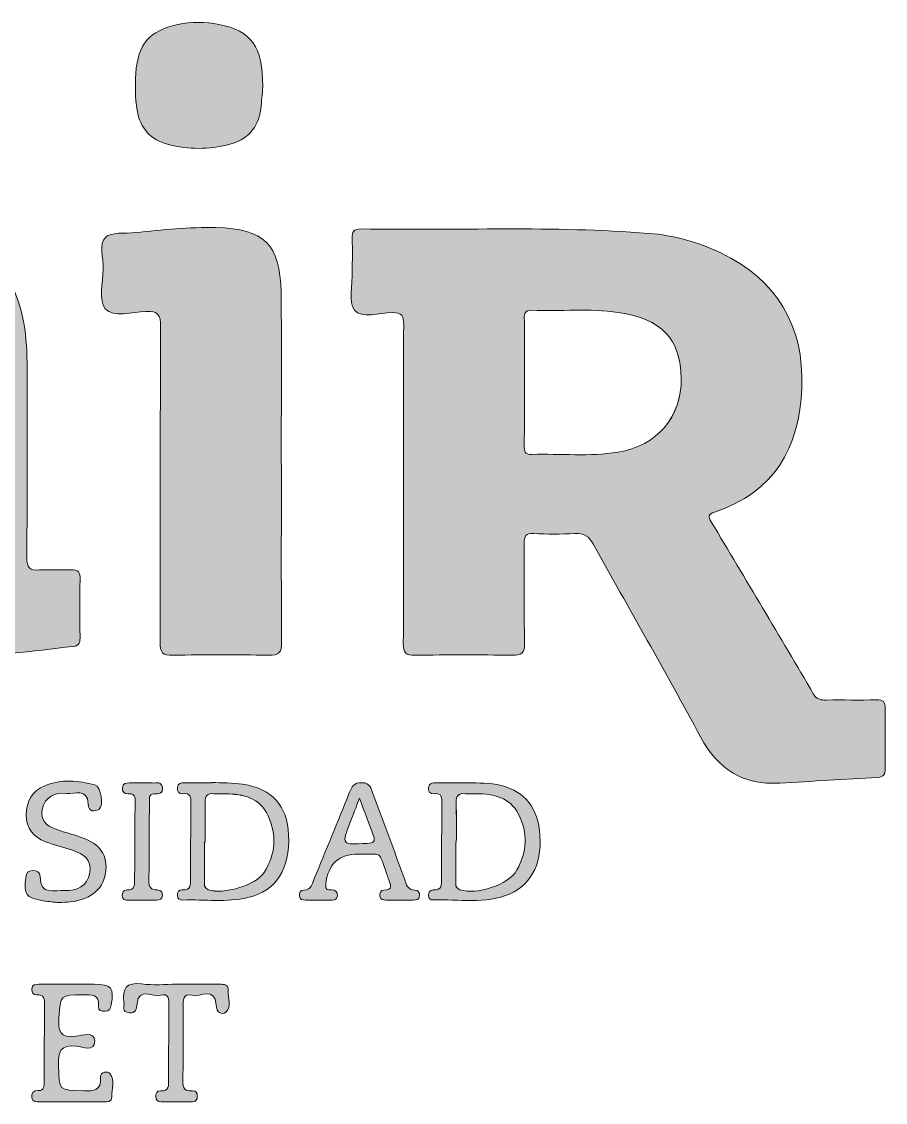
# Model space of a CAD drawing. Header units: centimetres. Extents: x 104.06 to 109.01, y 142.57 to 143.76.
# Drawn here: x 108.143 to 109.014, y 142.62 to 143.71 of the extents above; entities that cross this region are included whole.
import ezdxf

# ---------------------------------------------------------------- set-up
doc = ezdxf.new("R2010")
doc.units = ezdxf.units.CM
doc.header["$MEASUREMENT"] = 0
doc.layers.add('Capa 1', color=7, linetype='Continuous')

# ---------------------------------------------------------------- blocks, each defined once
blk = doc.blocks.new('block 6')
at = {"layer": 'Capa 1', "true_color": 0x000001}
h = blk.add_hatch(color=178, dxfattribs=at)
h.dxf.hatch_style = 2
edge = h.paths.add_edge_path()
edge.add_spline(control_points=[(108.386, 143.6443), (108.3853, 143.6367), (108.3848, 143.6291), (108.3839, 143.6216), (108.3814, 143.6023), (108.3701, 143.5904), (108.3517, 143.5858), (108.3315, 143.5807), (108.311, 143.5807), (108.2908, 143.5858), (108.2728, 143.5902), (108.2623, 143.6021), (108.2592, 143.6205), (108.2572, 143.6329), (108.2571, 143.6453), (108.2579, 143.6576), (108.26, 143.6875), (108.2711, 143.7004), (108.3003, 143.7068), (108.314, 143.7097), (108.3279, 143.7097), (108.3416, 143.707), (108.3749, 143.7003), (108.3855, 143.6848), (108.386, 143.6443)], knot_values=[0, 0, 0, 0, 1, 1, 1, 2, 2, 2, 3, 3, 3, 4, 4, 4, 5, 5, 5, 6, 6, 6, 7, 7, 7, 8, 8, 8, 8], degree=3, periodic=1)
h = blk.add_hatch(color=178, dxfattribs=at)
h.dxf.hatch_style = 2
edge = h.paths.add_edge_path()
edge.add_spline(control_points=[(107.8727, 143.4671), (107.9227, 143.5039), (107.9781, 143.5149), (108.0369, 143.5099), (108.0944, 143.5049), (108.1344, 143.465), (108.1449, 143.4059), (108.1476, 143.3907), (108.1482, 143.3755), (108.1482, 143.3602), (108.1482, 143.2966), (108.1484, 143.233), (108.148, 143.1694), (108.1479, 143.1593), (108.1506, 143.156), (108.1607, 143.1569), (108.1711, 143.1577), (108.1817, 143.1566), (108.1922, 143.1572), (108.2, 143.1576), (108.2019, 143.1545), (108.2017, 143.1472), (108.2013, 143.1281), (108.2015, 143.1089), (108.2016, 143.0898), (108.2016, 143.0848), (108.2019, 143.0806), (108.1948, 143.0798), (108.1535, 143.0756), (108.1124, 143.0677), (108.0706, 143.0742), (108.0447, 143.0782), (108.0329, 143.0897), (108.0285, 143.1157), (108.027, 143.1246), (108.0269, 143.1338), (108.0269, 143.1428), (108.0267, 143.2102), (108.0267, 143.2776), (108.0268, 143.3451), (108.0268, 143.3542), (108.0265, 143.3632), (108.0241, 143.3721), (108.0197, 143.3881), (108.01, 143.3988), (107.9932, 143.4024), (107.9554, 143.4104), (107.9181, 143.4066), (107.8809, 143.3988), (107.8729, 143.3971), (107.8746, 143.3916), (107.8746, 143.3867), (107.8745, 143.3504), (107.8745, 143.314), (107.8745, 143.2777), (107.8745, 143.2151), (107.8742, 143.1524), (107.8748, 143.0898), (107.875, 143.0776), (107.8713, 143.0748), (107.8597, 143.0751), (107.8286, 143.0759), (107.7975, 143.0758), (107.7665, 143.0751), (107.7553, 143.0748), (107.7521, 143.0776), (107.7521, 143.0892), (107.7526, 143.1934), (107.7522, 143.2977), (107.7527, 143.4019), (107.7528, 143.4142), (107.7503, 143.419), (107.7373, 143.4175), (107.7255, 143.4162), (107.7134, 143.4176), (107.7014, 143.4171), (107.6938, 143.4168), (107.6916, 143.4197), (107.6918, 143.4271), (107.6923, 143.4462), (107.6924, 143.4653), (107.6917, 143.4844), (107.6915, 143.4922), (107.6947, 143.4943), (107.7013, 143.495), (107.7403, 143.4994), (107.7792, 143.5039), (107.8185, 143.5016), (107.8423, 143.5002), (107.8626, 143.4925), (107.8727, 143.4671)], knot_values=[0, 0, 0, 0, 1, 1, 1, 2, 2, 2, 3, 3, 3, 4, 4, 4, 5, 5, 5, 6, 6, 6, 7, 7, 7, 8, 8, 8, 9, 9, 9, 10, 10, 10, 11, 11, 11, 12, 12, 12, 13, 13, 13, 14, 14, 14, 15, 15, 15, 16, 16, 16, 17, 17, 17, 18, 18, 18, 19, 19, 19, 20, 20, 20, 21, 21, 21, 22, 22, 22, 23, 23, 23, 24, 24, 24, 25, 25, 25, 26, 26, 26, 27, 27, 27, 28, 28, 28, 29, 29, 29, 30, 30, 30, 30], degree=3, periodic=1)
h = blk.add_hatch(color=178, dxfattribs=at)
h.dxf.hatch_style = 2
edge = h.paths.add_edge_path()
edge.add_spline(control_points=[(108.4047, 143.2636), (108.4047, 143.2039), (108.4044, 143.1442), (108.4049, 143.0844), (108.405, 143.0739), (108.4027, 143.0706), (108.3916, 143.0709), (108.3596, 143.0717), (108.3276, 143.0717), (108.2956, 143.0709), (108.2848, 143.0706), (108.2823, 143.0736), (108.2823, 143.0843), (108.2827, 143.1903), (108.2824, 143.2964), (108.2828, 143.4024), (108.2829, 143.4141), (108.2804, 143.418), (108.2682, 143.4176), (108.2541, 143.417), (108.2351, 143.4111), (108.2271, 143.4203), (108.2201, 143.4282), (108.2248, 143.4467), (108.225, 143.4605), (108.2252, 143.4714), (108.2203, 143.4855), (108.2272, 143.4922), (108.2332, 143.498), (108.2471, 143.4958), (108.2575, 143.497), (108.2846, 143.5), (108.3117, 143.5027), (108.339, 143.5021), (108.3872, 143.501), (108.4035, 143.4854), (108.4043, 143.437), (108.4052, 143.3792), (108.4045, 143.3214), (108.4045, 143.2636), (108.4046, 143.2636), (108.4046, 143.2636), (108.4047, 143.2636)], knot_values=[0, 0, 0, 0, 1, 1, 1, 2, 2, 2, 3, 3, 3, 4, 4, 4, 5, 5, 5, 6, 6, 6, 7, 7, 7, 8, 8, 8, 9, 9, 9, 10, 10, 10, 11, 11, 11, 12, 12, 12, 13, 13, 13, 14, 14, 14, 14], degree=3, periodic=1)
h = blk.add_hatch(color=178, dxfattribs=at)
h.dxf.hatch_style = 2
edge = h.paths.add_edge_path()
edge.add_spline(control_points=[(108.5278, 143.2449), (108.5278, 143.298), (108.5276, 143.3511), (108.528, 143.4041), (108.5281, 143.413), (108.5265, 143.4166), (108.5165, 143.4164), (108.5035, 143.4161), (108.4854, 143.4101), (108.4785, 143.4189), (108.4719, 143.4273), (108.4764, 143.4445), (108.4762, 143.4578), (108.4761, 143.4688), (108.4765, 143.4798), (108.4761, 143.4908), (108.4757, 143.498), (108.4775, 143.5008), (108.4855, 143.5007), (108.582, 143.4991), (108.6786, 143.5039), (108.775, 143.4963), (108.8004, 143.4943), (108.8247, 143.4875), (108.8478, 143.4765), (108.9042, 143.4497), (108.9319, 143.403), (108.9295, 143.3407), (108.9272, 143.2796), (108.9016, 143.2354), (108.8415, 143.2153), (108.8347, 143.2131), (108.835, 143.2108), (108.8382, 143.2054), (108.8728, 143.1476), (108.9073, 143.0898), (108.9414, 143.0318), (108.9448, 143.026), (108.9491, 143.0257), (108.9545, 143.0258), (108.9712, 143.026), (108.988, 143.0256), (109.0047, 143.026), (109.0116, 143.0262), (109.0138, 143.0239), (109.0136, 143.017), (109.0133, 142.997), (109.0134, 142.9769), (109.0136, 142.9568), (109.0137, 142.9511), (109.0126, 142.9482), (109.0059, 142.9478), (108.973, 142.9462), (108.9401, 142.9438), (108.9072, 142.942), (108.8705, 142.94), (108.8451, 142.9557), (108.8274, 142.9886), (108.7924, 143.0538), (108.7552, 143.1178), (108.7194, 143.1825), (108.7148, 143.1908), (108.71, 143.1943), (108.7005, 143.1937), (108.6867, 143.1928), (108.6728, 143.1931), (108.6589, 143.1936), (108.6512, 143.1939), (108.6494, 143.1911), (108.6495, 143.1837), (108.6499, 143.1503), (108.6492, 143.1168), (108.6499, 143.0834), (108.6501, 143.073), (108.6468, 143.0707), (108.6371, 143.0709), (108.6046, 143.0715), (108.572, 143.0715), (108.5396, 143.0709), (108.53, 143.0708), (108.5275, 143.0735), (108.5276, 143.0829), (108.5281, 143.1369), (108.5278, 143.1909), (108.5278, 143.2449)], knot_values=[0, 0, 0, 0, 1, 1, 1, 2, 2, 2, 3, 3, 3, 4, 4, 4, 5, 5, 5, 6, 6, 6, 7, 7, 7, 8, 8, 8, 9, 9, 9, 10, 10, 10, 11, 11, 11, 12, 12, 12, 13, 13, 13, 14, 14, 14, 15, 15, 15, 16, 16, 16, 17, 17, 17, 18, 18, 18, 19, 19, 19, 20, 20, 20, 21, 21, 21, 22, 22, 22, 23, 23, 23, 24, 24, 24, 25, 25, 25, 26, 26, 26, 27, 27, 27, 28, 28, 28, 28], degree=3, periodic=1)
edge = h.paths.add_edge_path()
edge.add_spline(control_points=[(108.6497, 143.3468), (108.6497, 143.3253), (108.6498, 143.3039), (108.6496, 143.2824), (108.6496, 143.277), (108.65, 143.2731), (108.657, 143.2734), (108.6861, 143.2743), (108.7153, 143.271), (108.7442, 143.2757), (108.7835, 143.282), (108.8083, 143.3114), (108.8079, 143.3499), (108.8075, 143.3898), (108.7882, 143.4101), (108.7443, 143.4165), (108.7154, 143.4208), (108.6862, 143.4176), (108.6571, 143.4187), (108.6487, 143.419), (108.6497, 143.4137), (108.6497, 143.4084), (108.6497, 143.3879), (108.6497, 143.3674), (108.6497, 143.3468)], knot_values=[0, 0, 0, 0, 1, 1, 1, 2, 2, 2, 3, 3, 3, 4, 4, 4, 5, 5, 5, 6, 6, 6, 7, 7, 7, 8, 8, 8, 8], degree=3, periodic=1)
at = {"layer": 'Capa 1', "true_color": 0x0893c0}
h = blk.add_hatch(color=142, dxfattribs=at)
h.dxf.hatch_style = 2
edge = h.paths.add_edge_path()
edge.add_spline(control_points=[(108.1796, 142.8217), (108.1759, 142.8221), (108.1701, 142.8225), (108.1645, 142.8235), (108.1464, 142.8269), (108.1449, 142.8292), (108.147, 142.847), (108.1476, 142.8516), (108.1487, 142.8539), (108.1538, 142.8538), (108.158, 142.8536), (108.1614, 142.8532), (108.1614, 142.8478), (108.1611, 142.8283), (108.1765, 142.8344), (108.1862, 142.8339), (108.1982, 142.8333), (108.2092, 142.8377), (108.2115, 142.8519), (108.2136, 142.8651), (108.205, 142.8708), (108.1942, 142.8743), (108.1851, 142.8772), (108.1758, 142.8796), (108.1669, 142.883), (108.1548, 142.8877), (108.1474, 142.8962), (108.1474, 142.9101), (108.1474, 142.9239), (108.1534, 142.9341), (108.1662, 142.9394), (108.1828, 142.9464), (108.1999, 142.9447), (108.2167, 142.9403), (108.2226, 142.9387), (108.226, 142.9188), (108.2209, 142.9158), (108.2161, 142.9131), (108.2104, 142.9126), (108.2099, 142.921), (108.2091, 142.9372), (108.1962, 142.9311), (108.1883, 142.9317), (108.1767, 142.9326), (108.1661, 142.9288), (108.1634, 142.9153), (108.1613, 142.9049), (108.1677, 142.8991), (108.1764, 142.8958), (108.1835, 142.8931), (108.191, 142.8913), (108.1983, 142.889), (108.2201, 142.8824), (108.2291, 142.8719), (108.2277, 142.8544), (108.2264, 142.8364), (108.2134, 142.8247), (108.1917, 142.8223), (108.1883, 142.8219), (108.1849, 142.8219), (108.1796, 142.8217)], knot_values=[0, 0, 0, 0, 1, 1, 1, 2, 2, 2, 3, 3, 3, 4, 4, 4, 5, 5, 5, 6, 6, 6, 7, 7, 7, 8, 8, 8, 9, 9, 9, 10, 10, 10, 11, 11, 11, 12, 12, 12, 13, 13, 13, 14, 14, 14, 15, 15, 15, 16, 16, 16, 17, 17, 17, 18, 18, 18, 19, 19, 19, 20, 20, 20, 20], degree=3, periodic=1)
at = {"layer": 'Capa 1', "true_color": 0x0394c0}
h = blk.add_hatch(color=142, dxfattribs=at)
h.dxf.hatch_style = 2
edge = h.paths.add_edge_path()
edge.add_spline(control_points=[(108.2645, 142.9423), (108.2678, 142.9423), (108.2712, 142.9425), (108.2745, 142.9422), (108.2783, 142.9418), (108.2838, 142.9442), (108.2847, 142.9377), (108.2857, 142.931), (108.2807, 142.9315), (108.2763, 142.9312), (108.2705, 142.9308), (108.2716, 142.9262), (108.2716, 142.9226), (108.2714, 142.8964), (108.2715, 142.8701), (108.2711, 142.8439), (108.271, 142.8373), (108.273, 142.8341), (108.2799, 142.8343), (108.2834, 142.8344), (108.2848, 142.832), (108.2848, 142.8287), (108.2847, 142.8247), (108.2817, 142.8242), (108.2788, 142.8242), (108.2693, 142.8241), (108.2598, 142.8241), (108.2502, 142.8241), (108.2473, 142.8241), (108.2443, 142.8244), (108.2442, 142.8284), (108.2441, 142.8314), (108.2449, 142.8344), (108.2487, 142.8343), (108.2576, 142.8341), (108.2567, 142.8402), (108.2567, 142.846), (108.2568, 142.8708), (108.257, 142.8956), (108.2571, 142.9204), (108.2571, 142.9253), (108.259, 142.9317), (108.2503, 142.9313), (108.2462, 142.9312), (108.244, 142.9331), (108.2444, 142.9374), (108.2447, 142.942), (108.2481, 142.9422), (108.2515, 142.9423), (108.2559, 142.9423), (108.2602, 142.9423), (108.2645, 142.9423)], knot_values=[0, 0, 0, 0, 1, 1, 1, 2, 2, 2, 3, 3, 3, 4, 4, 4, 5, 5, 5, 6, 6, 6, 7, 7, 7, 8, 8, 8, 9, 9, 9, 10, 10, 10, 11, 11, 11, 12, 12, 12, 13, 13, 13, 14, 14, 14, 15, 15, 15, 16, 16, 16, 17, 17, 17, 17], degree=3, periodic=1)
at = {"layer": 'Capa 1', "true_color": 0x0893c0}
h = blk.add_hatch(color=142, dxfattribs=at)
h.dxf.hatch_style = 2
edge = h.paths.add_edge_path()
edge.add_spline(control_points=[(108.3344, 142.9427), (108.3448, 142.9422), (108.3554, 142.9425), (108.3657, 142.941), (108.395, 142.9367), (108.4107, 142.919), (108.412, 142.89), (108.4134, 142.8552), (108.3999, 142.8336), (108.371, 142.8267), (108.3495, 142.8215), (108.3273, 142.8249), (108.3054, 142.8242), (108.3022, 142.8241), (108.2999, 142.825), (108.2998, 142.8289), (108.2997, 142.8324), (108.3012, 142.8346), (108.3047, 142.8343), (108.3139, 142.8337), (108.3128, 142.8403), (108.3129, 142.8458), (108.3131, 142.8711), (108.3132, 142.8964), (108.3135, 142.9217), (108.3136, 142.9278), (108.3131, 142.9322), (108.3054, 142.9314), (108.3011, 142.931), (108.2995, 142.9335), (108.2998, 142.9376), (108.3002, 142.9424), (108.3038, 142.9422), (108.3071, 142.9423), (108.3162, 142.9423), (108.3253, 142.9423), (108.3343, 142.9423), (108.3343, 142.9424), (108.3343, 142.9426), (108.3344, 142.9427)], knot_values=[0, 0, 0, 0, 1, 1, 1, 2, 2, 2, 3, 3, 3, 4, 4, 4, 5, 5, 5, 6, 6, 6, 7, 7, 7, 8, 8, 8, 9, 9, 9, 10, 10, 10, 11, 11, 11, 12, 12, 12, 13, 13, 13, 13], degree=3, periodic=1)
edge = h.paths.add_edge_path()
edge.add_spline(control_points=[(108.3278, 142.8825), (108.3276, 142.8825), (108.3275, 142.8825), (108.3273, 142.8825), (108.3273, 142.8696), (108.3273, 142.8567), (108.3273, 142.8439), (108.3274, 142.8403), (108.3259, 142.8365), (108.3312, 142.8346), (108.346, 142.8293), (108.3787, 142.8388), (108.3872, 142.852), (108.399, 142.8701), (108.4001, 142.8897), (108.3912, 142.9092), (108.3829, 142.9274), (108.3662, 142.9311), (108.3482, 142.9312), (108.3444, 142.9313), (108.3406, 142.931), (108.3368, 142.9314), (108.33, 142.932), (108.3275, 142.9292), (108.3277, 142.9224), (108.328, 142.9091), (108.3278, 142.8958), (108.3278, 142.8825)], knot_values=[0, 0, 0, 0, 1, 1, 1, 2, 2, 2, 3, 3, 3, 4, 4, 4, 5, 5, 5, 6, 6, 6, 7, 7, 7, 8, 8, 8, 9, 9, 9, 9], degree=3, periodic=1)
h = blk.add_hatch(color=142, dxfattribs=at)
h.dxf.hatch_style = 2
edge = h.paths.add_edge_path()
edge.add_spline(control_points=[(108.4828, 142.8705), (108.4624, 142.8705), (108.4517, 142.8605), (108.4494, 142.84), (108.4488, 142.8348), (108.4515, 142.8345), (108.4551, 142.8344), (108.459, 142.8343), (108.4615, 142.8328), (108.4611, 142.8284), (108.4605, 142.8236), (108.4567, 142.8242), (108.4535, 142.8242), (108.4453, 142.824), (108.4372, 142.8241), (108.4291, 142.8242), (108.4262, 142.8242), (108.4232, 142.8244), (108.4229, 142.8283), (108.4226, 142.8315), (108.4236, 142.8342), (108.4273, 142.8342), (108.4351, 142.8344), (108.4357, 142.8408), (108.4379, 142.8459), (108.4497, 142.8746), (108.4615, 142.9033), (108.4731, 142.9321), (108.4756, 142.9382), (108.4777, 142.9428), (108.486, 142.9425), (108.4941, 142.9423), (108.495, 142.9367), (108.497, 142.9316), (108.5077, 142.9029), (108.5183, 142.8743), (108.5288, 142.8456), (108.5308, 142.8403), (108.5316, 142.8342), (108.5394, 142.8342), (108.5431, 142.8343), (108.5441, 142.8315), (108.5439, 142.8284), (108.5436, 142.8244), (108.5406, 142.8242), (108.5377, 142.8242), (108.5286, 142.8241), (108.5195, 142.8241), (108.5104, 142.8242), (108.5077, 142.8242), (108.5045, 142.824), (108.504, 142.828), (108.5037, 142.8311), (108.5043, 142.8341), (108.5081, 142.8342), (108.5172, 142.8344), (108.5152, 142.8393), (108.5129, 142.8446), (108.5121, 142.8464), (108.5118, 142.8483), (108.5111, 142.85), (108.5018, 142.875), (108.5078, 142.8698), (108.4828, 142.8705)], knot_values=[0, 0, 0, 0, 1, 1, 1, 2, 2, 2, 3, 3, 3, 4, 4, 4, 5, 5, 5, 6, 6, 6, 7, 7, 7, 8, 8, 8, 9, 9, 9, 10, 10, 10, 11, 11, 11, 12, 12, 12, 13, 13, 13, 14, 14, 14, 15, 15, 15, 16, 16, 16, 17, 17, 17, 18, 18, 18, 19, 19, 19, 20, 20, 20, 21, 21, 21, 21], degree=3, periodic=1)
edge = h.paths.add_edge_path()
edge.add_spline(control_points=[(108.4835, 142.9269), (108.4798, 142.9171), (108.4771, 142.9102), (108.4744, 142.9033), (108.4652, 142.8795), (108.4652, 142.8797), (108.4911, 142.8813), (108.4973, 142.8817), (108.5, 142.8828), (108.4974, 142.8895), (108.4929, 142.9008), (108.4889, 142.9123), (108.4835, 142.9269)], knot_values=[0, 0, 0, 0, 1, 1, 1, 2, 2, 2, 3, 3, 3, 4, 4, 4, 4], degree=3, periodic=1)
h = blk.add_hatch(color=142, dxfattribs=at)
h.dxf.hatch_style = 2
edge = h.paths.add_edge_path()
edge.add_spline(control_points=[(108.5893, 142.9423), (108.5991, 142.9419), (108.6106, 142.9428), (108.6219, 142.9406), (108.6476, 142.9356), (108.6615, 142.921), (108.6649, 142.8943), (108.6688, 142.8643), (108.6581, 142.8406), (108.6353, 142.8305), (108.6103, 142.8194), (108.5836, 142.8254), (108.5576, 142.8243), (108.5551, 142.8242), (108.5531, 142.8256), (108.5531, 142.8286), (108.5531, 142.8319), (108.5544, 142.8344), (108.5579, 142.8343), (108.5666, 142.834), (108.5662, 142.8397), (108.5662, 142.8457), (108.5662, 142.871), (108.5663, 142.8963), (108.5666, 142.9215), (108.5667, 142.9273), (108.5666, 142.9321), (108.5586, 142.9314), (108.5545, 142.9311), (108.5526, 142.9336), (108.5531, 142.9377), (108.5536, 142.9424), (108.5572, 142.9422), (108.5606, 142.9423), (108.5696, 142.9423), (108.5787, 142.9423), (108.5893, 142.9423)], knot_values=[0, 0, 0, 0, 1, 1, 1, 2, 2, 2, 3, 3, 3, 4, 4, 4, 5, 5, 5, 6, 6, 6, 7, 7, 7, 8, 8, 8, 9, 9, 9, 10, 10, 10, 11, 11, 11, 12, 12, 12, 12], degree=3, periodic=1)
edge = h.paths.add_edge_path()
edge.add_spline(control_points=[(108.5811, 142.8825), (108.5809, 142.8825), (108.5808, 142.8825), (108.5806, 142.8825), (108.5806, 142.8696), (108.5805, 142.8568), (108.5807, 142.8439), (108.5807, 142.8404), (108.5794, 142.8365), (108.5847, 142.8346), (108.6011, 142.8288), (108.6336, 142.8393), (108.6422, 142.8545), (108.6525, 142.8727), (108.6533, 142.8919), (108.6439, 142.9106), (108.6352, 142.9277), (108.6189, 142.9312), (108.6015, 142.9313), (108.5977, 142.9313), (108.5938, 142.931), (108.59, 142.9314), (108.5833, 142.932), (108.5808, 142.9293), (108.581, 142.9225), (108.5813, 142.9091), (108.5811, 142.8958), (108.5811, 142.8825)], knot_values=[0, 0, 0, 0, 1, 1, 1, 2, 2, 2, 3, 3, 3, 4, 4, 4, 5, 5, 5, 6, 6, 6, 7, 7, 7, 8, 8, 8, 9, 9, 9, 9], degree=3, periodic=1)
at = {"layer": 'Capa 1', "true_color": 0x0394c0}
h = blk.add_hatch(color=142, dxfattribs=at)
h.dxf.hatch_style = 2
edge = h.paths.add_edge_path()
edge.add_spline(control_points=[(108.193, 142.7393), (108.2006, 142.7393), (108.2082, 142.7393), (108.2159, 142.7393), (108.2334, 142.7393), (108.2361, 142.7358), (108.2331, 142.7184), (108.2324, 142.7145), (108.2313, 142.7121), (108.2271, 142.712), (108.2235, 142.712), (108.2196, 142.7125), (108.2201, 142.717), (108.2216, 142.7301), (108.2129, 142.7285), (108.2048, 142.7285), (108.1814, 142.7285), (108.182, 142.7285), (108.1803, 142.7055), (108.1793, 142.6921), (108.1815, 142.6849), (108.1975, 142.6868), (108.2036, 142.6875), (108.2161, 142.6926), (108.2164, 142.6821), (108.2167, 142.6708), (108.2041, 142.6761), (108.1981, 142.6768), (108.182, 142.6786), (108.1794, 142.6714), (108.1798, 142.6575), (108.1806, 142.632), (108.1799, 142.6323), (108.2055, 142.6318), (108.2157, 142.6317), (108.2232, 142.6319), (108.2223, 142.6455), (108.2219, 142.6519), (108.2302, 142.6514), (108.2318, 142.6493), (108.2372, 142.6424), (108.2334, 142.6338), (108.2336, 142.6259), (108.2337, 142.6205), (108.2291, 142.6206), (108.2252, 142.6206), (108.2037, 142.6206), (108.1823, 142.6206), (108.1608, 142.6207), (108.1576, 142.6207), (108.1538, 142.6202), (108.1531, 142.6249), (108.1525, 142.6298), (108.1546, 142.6321), (108.1595, 142.6321), (108.1662, 142.632), (108.1653, 142.637), (108.1653, 142.6412), (108.1655, 142.6669), (108.1656, 142.6927), (108.1659, 142.7185), (108.166, 142.7244), (108.1653, 142.7289), (108.1578, 142.7287), (108.1542, 142.7286), (108.153, 142.7311), (108.153, 142.7344), (108.1531, 142.7393), (108.1566, 142.7392), (108.16, 142.7392), (108.171, 142.7393), (108.182, 142.7393), (108.193, 142.7393)], knot_values=[0, 0, 0, 0, 1, 1, 1, 2, 2, 2, 3, 3, 3, 4, 4, 4, 5, 5, 5, 6, 6, 6, 7, 7, 7, 8, 8, 8, 9, 9, 9, 10, 10, 10, 11, 11, 11, 12, 12, 12, 13, 13, 13, 14, 14, 14, 15, 15, 15, 16, 16, 16, 17, 17, 17, 18, 18, 18, 19, 19, 19, 20, 20, 20, 21, 21, 21, 22, 22, 22, 23, 23, 23, 24, 24, 24, 24], degree=3, periodic=1)
h = blk.add_hatch(color=142, dxfattribs=at)
h.dxf.hatch_style = 2
edge = h.paths.add_edge_path()
edge.add_spline(control_points=[(108.2994, 142.7393), (108.3138, 142.7393), (108.3281, 142.7392), (108.3424, 142.7393), (108.3471, 142.7393), (108.3515, 142.739), (108.3511, 142.7328), (108.3505, 142.7255), (108.3552, 142.7165), (108.3487, 142.7113), (108.3442, 142.7077), (108.3393, 142.7109), (108.3388, 142.7184), (108.3376, 142.7374), (108.3229, 142.726), (108.3146, 142.7282), (108.3048, 142.7307), (108.3058, 142.7225), (108.3058, 142.7163), (108.3056, 142.6924), (108.3056, 142.6685), (108.3054, 142.6446), (108.3054, 142.6379), (108.3043, 142.6307), (108.315, 142.6318), (108.3185, 142.6322), (108.3199, 142.6297), (108.3199, 142.6263), (108.3199, 142.623), (108.3185, 142.6208), (108.315, 142.6208), (108.3045, 142.6207), (108.2939, 142.6207), (108.2834, 142.6207), (108.2801, 142.6207), (108.2781, 142.6224), (108.278, 142.6259), (108.2779, 142.6292), (108.2793, 142.632), (108.2827, 142.6318), (108.2917, 142.6313), (108.2909, 142.6372), (108.2909, 142.6431), (108.291, 142.668), (108.291, 142.6929), (108.2913, 142.7177), (108.2914, 142.7241), (108.291, 142.7306), (108.2827, 142.7282), (108.2747, 142.7259), (108.2613, 142.7371), (108.2591, 142.7196), (108.2584, 142.7145), (108.2583, 142.7099), (108.2512, 142.7105), (108.2433, 142.7112), (108.2465, 142.7171), (108.2459, 142.7213), (108.2441, 142.7349), (108.2482, 142.7416), (108.2636, 142.7396), (108.2754, 142.738), (108.2875, 142.7393), (108.2994, 142.7393)], knot_values=[0, 0, 0, 0, 1, 1, 1, 2, 2, 2, 3, 3, 3, 4, 4, 4, 5, 5, 5, 6, 6, 6, 7, 7, 7, 8, 8, 8, 9, 9, 9, 10, 10, 10, 11, 11, 11, 12, 12, 12, 13, 13, 13, 14, 14, 14, 15, 15, 15, 16, 16, 16, 17, 17, 17, 18, 18, 18, 19, 19, 19, 20, 20, 20, 21, 21, 21, 21], degree=3, periodic=1)
at = {"layer": 'Capa 1', "lineweight": 0}
for points, knots in [([(108.386, 143.6443), (108.3853, 143.6367), (108.3848, 143.6291), (108.3839, 143.6216), (108.3814, 143.6023), (108.3701, 143.5904), (108.3517, 143.5858), (108.3315, 143.5807), (108.311, 143.5807), (108.2908, 143.5858), (108.2728, 143.5902), (108.2623, 143.6021), (108.2592, 143.6205), (108.2572, 143.6329), (108.2571, 143.6453), (108.2579, 143.6576), (108.26, 143.6875), (108.2711, 143.7004), (108.3003, 143.7068), (108.314, 143.7097), (108.3279, 143.7097), (108.3416, 143.707), (108.3749, 143.7003), (108.3855, 143.6848), (108.386, 143.6443)], [0, 0, 0, 0, 1, 1, 1, 2, 2, 2, 3, 3, 3, 4, 4, 4, 5, 5, 5, 6, 6, 6, 7, 7, 7, 8, 8, 8, 8]), ([(107.8727, 143.4671), (107.9227, 143.5039), (107.9781, 143.5149), (108.0369, 143.5099), (108.0944, 143.5049), (108.1344, 143.465), (108.1449, 143.4059), (108.1476, 143.3907), (108.1482, 143.3755), (108.1482, 143.3602), (108.1482, 143.2966), (108.1484, 143.233), (108.148, 143.1694), (108.1479, 143.1593), (108.1506, 143.156), (108.1607, 143.1569), (108.1711, 143.1577), (108.1817, 143.1566), (108.1922, 143.1572), (108.2, 143.1576), (108.2019, 143.1545), (108.2017, 143.1472), (108.2013, 143.1281), (108.2015, 143.1089), (108.2016, 143.0898), (108.2016, 143.0848), (108.2019, 143.0806), (108.1948, 143.0798), (108.1535, 143.0756), (108.1124, 143.0677), (108.0706, 143.0742), (108.0447, 143.0782), (108.0329, 143.0897), (108.0285, 143.1157), (108.027, 143.1246), (108.0269, 143.1338), (108.0269, 143.1428), (108.0267, 143.2102), (108.0267, 143.2776), (108.0268, 143.3451), (108.0268, 143.3542), (108.0265, 143.3632), (108.0241, 143.3721), (108.0197, 143.3881), (108.01, 143.3988), (107.9932, 143.4024), (107.9554, 143.4104), (107.9181, 143.4066), (107.8809, 143.3988), (107.8729, 143.3971), (107.8746, 143.3916), (107.8746, 143.3867), (107.8745, 143.3504), (107.8745, 143.314), (107.8745, 143.2777), (107.8745, 143.2151), (107.8742, 143.1524), (107.8748, 143.0898), (107.875, 143.0776), (107.8713, 143.0748), (107.8597, 143.0751), (107.8286, 143.0759), (107.7975, 143.0758), (107.7665, 143.0751), (107.7553, 143.0748), (107.7521, 143.0776), (107.7521, 143.0892), (107.7526, 143.1934), (107.7522, 143.2977), (107.7527, 143.4019), (107.7528, 143.4142), (107.7503, 143.419), (107.7373, 143.4175), (107.7255, 143.4162), (107.7134, 143.4176), (107.7014, 143.4171), (107.6938, 143.4168), (107.6916, 143.4197), (107.6918, 143.4271), (107.6923, 143.4462), (107.6924, 143.4653), (107.6917, 143.4844), (107.6915, 143.4922), (107.6947, 143.4943), (107.7013, 143.495), (107.7403, 143.4994), (107.7792, 143.5039), (107.8185, 143.5016), (107.8423, 143.5002), (107.8626, 143.4925), (107.8727, 143.4671)], [0, 0, 0, 0, 1, 1, 1, 2, 2, 2, 3, 3, 3, 4, 4, 4, 5, 5, 5, 6, 6, 6, 7, 7, 7, 8, 8, 8, 9, 9, 9, 10, 10, 10, 11, 11, 11, 12, 12, 12, 13, 13, 13, 14, 14, 14, 15, 15, 15, 16, 16, 16, 17, 17, 17, 18, 18, 18, 19, 19, 19, 20, 20, 20, 21, 21, 21, 22, 22, 22, 23, 23, 23, 24, 24, 24, 25, 25, 25, 26, 26, 26, 27, 27, 27, 28, 28, 28, 29, 29, 29, 30, 30, 30, 30]), ([(108.4047, 143.2636), (108.4047, 143.2039), (108.4044, 143.1442), (108.4049, 143.0844), (108.405, 143.0739), (108.4027, 143.0706), (108.3916, 143.0709), (108.3596, 143.0717), (108.3276, 143.0717), (108.2956, 143.0709), (108.2848, 143.0706), (108.2823, 143.0736), (108.2823, 143.0843), (108.2827, 143.1903), (108.2824, 143.2964), (108.2828, 143.4024), (108.2829, 143.4141), (108.2804, 143.418), (108.2682, 143.4176), (108.2541, 143.417), (108.2351, 143.4111), (108.2271, 143.4203), (108.2201, 143.4282), (108.2248, 143.4467), (108.225, 143.4605), (108.2252, 143.4714), (108.2203, 143.4855), (108.2272, 143.4922), (108.2332, 143.498), (108.2471, 143.4958), (108.2575, 143.497), (108.2846, 143.5), (108.3117, 143.5027), (108.339, 143.5021), (108.3872, 143.501), (108.4035, 143.4854), (108.4043, 143.437), (108.4052, 143.3792), (108.4045, 143.3214), (108.4045, 143.2636), (108.4046, 143.2636), (108.4046, 143.2636), (108.4047, 143.2636)], [0, 0, 0, 0, 1, 1, 1, 2, 2, 2, 3, 3, 3, 4, 4, 4, 5, 5, 5, 6, 6, 6, 7, 7, 7, 8, 8, 8, 9, 9, 9, 10, 10, 10, 11, 11, 11, 12, 12, 12, 13, 13, 13, 14, 14, 14, 14]), ([(108.5278, 143.2449), (108.5278, 143.298), (108.5276, 143.3511), (108.528, 143.4041), (108.5281, 143.413), (108.5265, 143.4166), (108.5165, 143.4164), (108.5035, 143.4161), (108.4854, 143.4101), (108.4785, 143.4189), (108.4719, 143.4273), (108.4764, 143.4445), (108.4762, 143.4578), (108.4761, 143.4688), (108.4765, 143.4798), (108.4761, 143.4908), (108.4757, 143.498), (108.4775, 143.5008), (108.4855, 143.5007), (108.582, 143.4991), (108.6786, 143.5039), (108.775, 143.4963), (108.8004, 143.4943), (108.8247, 143.4875), (108.8478, 143.4765), (108.9042, 143.4497), (108.9319, 143.403), (108.9295, 143.3407), (108.9272, 143.2796), (108.9016, 143.2354), (108.8415, 143.2153), (108.8347, 143.2131), (108.835, 143.2108), (108.8382, 143.2054), (108.8728, 143.1476), (108.9073, 143.0898), (108.9414, 143.0318), (108.9448, 143.026), (108.9491, 143.0257), (108.9545, 143.0258), (108.9712, 143.026), (108.988, 143.0256), (109.0047, 143.026), (109.0116, 143.0262), (109.0138, 143.0239), (109.0136, 143.017), (109.0133, 142.997), (109.0134, 142.9769), (109.0136, 142.9568), (109.0137, 142.9511), (109.0126, 142.9482), (109.0059, 142.9478), (108.973, 142.9462), (108.9401, 142.9438), (108.9072, 142.942), (108.8705, 142.94), (108.8451, 142.9557), (108.8274, 142.9886), (108.7924, 143.0538), (108.7552, 143.1178), (108.7194, 143.1825), (108.7148, 143.1908), (108.71, 143.1943), (108.7005, 143.1937), (108.6867, 143.1928), (108.6728, 143.1931), (108.6589, 143.1936), (108.6512, 143.1939), (108.6494, 143.1911), (108.6495, 143.1837), (108.6499, 143.1503), (108.6492, 143.1168), (108.6499, 143.0834), (108.6501, 143.073), (108.6468, 143.0707), (108.6371, 143.0709), (108.6046, 143.0715), (108.572, 143.0715), (108.5396, 143.0709), (108.53, 143.0708), (108.5275, 143.0735), (108.5276, 143.0829), (108.5281, 143.1369), (108.5278, 143.1909), (108.5278, 143.2449)], [0, 0, 0, 0, 1, 1, 1, 2, 2, 2, 3, 3, 3, 4, 4, 4, 5, 5, 5, 6, 6, 6, 7, 7, 7, 8, 8, 8, 9, 9, 9, 10, 10, 10, 11, 11, 11, 12, 12, 12, 13, 13, 13, 14, 14, 14, 15, 15, 15, 16, 16, 16, 17, 17, 17, 18, 18, 18, 19, 19, 19, 20, 20, 20, 21, 21, 21, 22, 22, 22, 23, 23, 23, 24, 24, 24, 25, 25, 25, 26, 26, 26, 27, 27, 27, 28, 28, 28, 28]), ([(108.6497, 143.3468), (108.6497, 143.3674), (108.6497, 143.3879), (108.6497, 143.4084), (108.6497, 143.4137), (108.6486, 143.419), (108.6571, 143.4187), (108.6862, 143.4176), (108.7153, 143.4208), (108.7443, 143.4165), (108.7882, 143.4101), (108.8074, 143.3898), (108.8079, 143.3499), (108.8083, 143.3113), (108.7835, 143.282), (108.7442, 143.2757), (108.7153, 143.271), (108.6861, 143.2743), (108.657, 143.2734), (108.65, 143.2731), (108.6496, 143.277), (108.6496, 143.2824), (108.6498, 143.3039), (108.6497, 143.3253), (108.6497, 143.3468)], [0, 0, 0, 0, 1, 1, 1, 2, 2, 2, 3, 3, 3, 4, 4, 4, 5, 5, 5, 6, 6, 6, 7, 7, 7, 8, 8, 8, 8]), ([(108.6497, 143.3468), (108.6497, 143.3253), (108.6498, 143.3039), (108.6496, 143.2824), (108.6496, 143.277), (108.65, 143.2731), (108.657, 143.2734), (108.6861, 143.2743), (108.7153, 143.271), (108.7442, 143.2757), (108.7835, 143.282), (108.8083, 143.3114), (108.8079, 143.3499), (108.8075, 143.3898), (108.7882, 143.4101), (108.7443, 143.4165), (108.7154, 143.4208), (108.6862, 143.4176), (108.6571, 143.4187), (108.6487, 143.419), (108.6497, 143.4137), (108.6497, 143.4084), (108.6497, 143.3879), (108.6497, 143.3674), (108.6497, 143.3468)], [0, 0, 0, 0, 1, 1, 1, 2, 2, 2, 3, 3, 3, 4, 4, 4, 5, 5, 5, 6, 6, 6, 7, 7, 7, 8, 8, 8, 8]), ([(108.1796, 142.8217), (108.1759, 142.8221), (108.1701, 142.8225), (108.1645, 142.8235), (108.1464, 142.8269), (108.1449, 142.8292), (108.147, 142.847), (108.1476, 142.8516), (108.1487, 142.8539), (108.1538, 142.8538), (108.158, 142.8536), (108.1614, 142.8532), (108.1614, 142.8478), (108.1611, 142.8283), (108.1765, 142.8344), (108.1862, 142.8339), (108.1982, 142.8333), (108.2092, 142.8377), (108.2115, 142.8519), (108.2136, 142.8651), (108.205, 142.8708), (108.1942, 142.8743), (108.1851, 142.8772), (108.1758, 142.8796), (108.1669, 142.883), (108.1548, 142.8877), (108.1474, 142.8962), (108.1474, 142.9101), (108.1474, 142.9239), (108.1534, 142.9341), (108.1662, 142.9394), (108.1828, 142.9464), (108.1999, 142.9447), (108.2167, 142.9403), (108.2226, 142.9387), (108.226, 142.9188), (108.2209, 142.9158), (108.2161, 142.9131), (108.2104, 142.9126), (108.2099, 142.921), (108.2091, 142.9372), (108.1962, 142.9311), (108.1883, 142.9317), (108.1767, 142.9326), (108.1661, 142.9288), (108.1634, 142.9153), (108.1613, 142.9049), (108.1677, 142.8991), (108.1764, 142.8958), (108.1835, 142.8931), (108.191, 142.8913), (108.1983, 142.889), (108.2201, 142.8824), (108.2291, 142.8719), (108.2277, 142.8544), (108.2264, 142.8364), (108.2134, 142.8247), (108.1917, 142.8223), (108.1883, 142.8219), (108.1849, 142.8219), (108.1796, 142.8217)], [0, 0, 0, 0, 1, 1, 1, 2, 2, 2, 3, 3, 3, 4, 4, 4, 5, 5, 5, 6, 6, 6, 7, 7, 7, 8, 8, 8, 9, 9, 9, 10, 10, 10, 11, 11, 11, 12, 12, 12, 13, 13, 13, 14, 14, 14, 15, 15, 15, 16, 16, 16, 17, 17, 17, 18, 18, 18, 19, 19, 19, 20, 20, 20, 20]), ([(108.2645, 142.9423), (108.2678, 142.9423), (108.2712, 142.9425), (108.2745, 142.9422), (108.2783, 142.9418), (108.2838, 142.9442), (108.2847, 142.9377), (108.2857, 142.931), (108.2807, 142.9315), (108.2763, 142.9312), (108.2705, 142.9308), (108.2716, 142.9262), (108.2716, 142.9226), (108.2714, 142.8964), (108.2715, 142.8701), (108.2711, 142.8439), (108.271, 142.8373), (108.273, 142.8341), (108.2799, 142.8343), (108.2834, 142.8344), (108.2848, 142.832), (108.2848, 142.8287), (108.2847, 142.8247), (108.2817, 142.8242), (108.2788, 142.8242), (108.2693, 142.8241), (108.2598, 142.8241), (108.2502, 142.8241), (108.2473, 142.8241), (108.2443, 142.8244), (108.2442, 142.8284), (108.2441, 142.8314), (108.2449, 142.8344), (108.2487, 142.8343), (108.2576, 142.8341), (108.2567, 142.8402), (108.2567, 142.846), (108.2568, 142.8708), (108.257, 142.8956), (108.2571, 142.9204), (108.2571, 142.9253), (108.259, 142.9317), (108.2503, 142.9313), (108.2462, 142.9312), (108.244, 142.9331), (108.2444, 142.9374), (108.2447, 142.942), (108.2481, 142.9422), (108.2515, 142.9423), (108.2559, 142.9423), (108.2602, 142.9423), (108.2645, 142.9423)], [0, 0, 0, 0, 1, 1, 1, 2, 2, 2, 3, 3, 3, 4, 4, 4, 5, 5, 5, 6, 6, 6, 7, 7, 7, 8, 8, 8, 9, 9, 9, 10, 10, 10, 11, 11, 11, 12, 12, 12, 13, 13, 13, 14, 14, 14, 15, 15, 15, 16, 16, 16, 17, 17, 17, 17]), ([(108.3344, 142.9427), (108.3448, 142.9422), (108.3554, 142.9425), (108.3657, 142.941), (108.395, 142.9367), (108.4107, 142.919), (108.412, 142.89), (108.4134, 142.8552), (108.3999, 142.8336), (108.371, 142.8267), (108.3495, 142.8215), (108.3273, 142.8249), (108.3054, 142.8242), (108.3022, 142.8241), (108.2999, 142.825), (108.2998, 142.8289), (108.2997, 142.8324), (108.3012, 142.8346), (108.3047, 142.8343), (108.3139, 142.8337), (108.3128, 142.8403), (108.3129, 142.8458), (108.3131, 142.8711), (108.3132, 142.8964), (108.3135, 142.9217), (108.3136, 142.9278), (108.3131, 142.9322), (108.3054, 142.9314), (108.3011, 142.931), (108.2995, 142.9335), (108.2998, 142.9376), (108.3002, 142.9424), (108.3038, 142.9422), (108.3071, 142.9423), (108.3162, 142.9423), (108.3253, 142.9423), (108.3343, 142.9423), (108.3343, 142.9424), (108.3343, 142.9426), (108.3344, 142.9427)], [0, 0, 0, 0, 1, 1, 1, 2, 2, 2, 3, 3, 3, 4, 4, 4, 5, 5, 5, 6, 6, 6, 7, 7, 7, 8, 8, 8, 9, 9, 9, 10, 10, 10, 11, 11, 11, 12, 12, 12, 13, 13, 13, 13]), ([(108.4828, 142.8705), (108.4624, 142.8705), (108.4517, 142.8605), (108.4494, 142.84), (108.4488, 142.8348), (108.4515, 142.8345), (108.4551, 142.8344), (108.459, 142.8343), (108.4615, 142.8328), (108.4611, 142.8284), (108.4605, 142.8236), (108.4567, 142.8242), (108.4535, 142.8242), (108.4453, 142.824), (108.4372, 142.8241), (108.4291, 142.8242), (108.4262, 142.8242), (108.4232, 142.8244), (108.4229, 142.8283), (108.4226, 142.8315), (108.4236, 142.8342), (108.4273, 142.8342), (108.4351, 142.8344), (108.4357, 142.8408), (108.4379, 142.8459), (108.4497, 142.8746), (108.4615, 142.9033), (108.4731, 142.9321), (108.4756, 142.9382), (108.4777, 142.9428), (108.486, 142.9425), (108.4941, 142.9423), (108.495, 142.9367), (108.497, 142.9316), (108.5077, 142.9029), (108.5183, 142.8743), (108.5288, 142.8456), (108.5308, 142.8403), (108.5316, 142.8342), (108.5394, 142.8342), (108.5431, 142.8343), (108.5441, 142.8315), (108.5439, 142.8284), (108.5436, 142.8244), (108.5406, 142.8242), (108.5377, 142.8242), (108.5286, 142.8241), (108.5195, 142.8241), (108.5104, 142.8242), (108.5077, 142.8242), (108.5045, 142.824), (108.504, 142.828), (108.5037, 142.8311), (108.5043, 142.8341), (108.5081, 142.8342), (108.5172, 142.8344), (108.5152, 142.8393), (108.5129, 142.8446), (108.5121, 142.8464), (108.5118, 142.8483), (108.5111, 142.85), (108.5018, 142.875), (108.5078, 142.8698), (108.4828, 142.8705)], [0, 0, 0, 0, 1, 1, 1, 2, 2, 2, 3, 3, 3, 4, 4, 4, 5, 5, 5, 6, 6, 6, 7, 7, 7, 8, 8, 8, 9, 9, 9, 10, 10, 10, 11, 11, 11, 12, 12, 12, 13, 13, 13, 14, 14, 14, 15, 15, 15, 16, 16, 16, 17, 17, 17, 18, 18, 18, 19, 19, 19, 20, 20, 20, 21, 21, 21, 21]), ([(108.5893, 142.9423), (108.5991, 142.9419), (108.6106, 142.9428), (108.6219, 142.9406), (108.6476, 142.9356), (108.6615, 142.921), (108.6649, 142.8943), (108.6688, 142.8643), (108.6581, 142.8406), (108.6353, 142.8305), (108.6103, 142.8194), (108.5836, 142.8254), (108.5576, 142.8243), (108.5551, 142.8242), (108.5531, 142.8256), (108.5531, 142.8286), (108.5531, 142.8319), (108.5544, 142.8344), (108.5579, 142.8343), (108.5666, 142.834), (108.5662, 142.8397), (108.5662, 142.8457), (108.5662, 142.871), (108.5663, 142.8963), (108.5666, 142.9215), (108.5667, 142.9273), (108.5666, 142.9321), (108.5586, 142.9314), (108.5545, 142.9311), (108.5526, 142.9336), (108.5531, 142.9377), (108.5536, 142.9424), (108.5572, 142.9422), (108.5606, 142.9423), (108.5696, 142.9423), (108.5787, 142.9423), (108.5893, 142.9423)], [0, 0, 0, 0, 1, 1, 1, 2, 2, 2, 3, 3, 3, 4, 4, 4, 5, 5, 5, 6, 6, 6, 7, 7, 7, 8, 8, 8, 9, 9, 9, 10, 10, 10, 11, 11, 11, 12, 12, 12, 12]), ([(108.3278, 142.8825), (108.3278, 142.8958), (108.328, 142.9091), (108.3277, 142.9224), (108.3275, 142.9292), (108.33, 142.932), (108.3368, 142.9314), (108.3406, 142.931), (108.3444, 142.9313), (108.3482, 142.9313), (108.3662, 142.9311), (108.3829, 142.9274), (108.3912, 142.9092), (108.4001, 142.8897), (108.399, 142.8701), (108.3872, 142.852), (108.3787, 142.8388), (108.346, 142.8294), (108.3312, 142.8346), (108.3258, 142.8365), (108.3274, 142.8403), (108.3273, 142.8439), (108.3273, 142.8568), (108.3273, 142.8696), (108.3273, 142.8825), (108.3275, 142.8825), (108.3276, 142.8825), (108.3278, 142.8825)], [0, 0, 0, 0, 1, 1, 1, 2, 2, 2, 3, 3, 3, 4, 4, 4, 5, 5, 5, 6, 6, 6, 7, 7, 7, 8, 8, 8, 9, 9, 9, 9]), ([(108.3278, 142.8825), (108.3276, 142.8825), (108.3275, 142.8825), (108.3273, 142.8825), (108.3273, 142.8696), (108.3273, 142.8567), (108.3273, 142.8439), (108.3274, 142.8403), (108.3259, 142.8365), (108.3312, 142.8346), (108.346, 142.8293), (108.3787, 142.8388), (108.3872, 142.852), (108.399, 142.8701), (108.4001, 142.8897), (108.3912, 142.9092), (108.3829, 142.9274), (108.3662, 142.9311), (108.3482, 142.9312), (108.3444, 142.9313), (108.3406, 142.931), (108.3368, 142.9314), (108.33, 142.932), (108.3275, 142.9292), (108.3277, 142.9224), (108.328, 142.9091), (108.3278, 142.8958), (108.3278, 142.8825)], [0, 0, 0, 0, 1, 1, 1, 2, 2, 2, 3, 3, 3, 4, 4, 4, 5, 5, 5, 6, 6, 6, 7, 7, 7, 8, 8, 8, 9, 9, 9, 9]), ([(108.5811, 142.8825), (108.5809, 142.8825), (108.5808, 142.8825), (108.5806, 142.8825), (108.5806, 142.8696), (108.5805, 142.8568), (108.5807, 142.8439), (108.5807, 142.8404), (108.5794, 142.8365), (108.5847, 142.8346), (108.6011, 142.8288), (108.6336, 142.8393), (108.6422, 142.8545), (108.6525, 142.8727), (108.6533, 142.8919), (108.6439, 142.9106), (108.6352, 142.9277), (108.6189, 142.9312), (108.6015, 142.9313), (108.5977, 142.9313), (108.5938, 142.931), (108.59, 142.9314), (108.5833, 142.932), (108.5808, 142.9293), (108.581, 142.9225), (108.5813, 142.9091), (108.5811, 142.8958), (108.5811, 142.8825)], [0, 0, 0, 0, 1, 1, 1, 2, 2, 2, 3, 3, 3, 4, 4, 4, 5, 5, 5, 6, 6, 6, 7, 7, 7, 8, 8, 8, 9, 9, 9, 9]), ([(108.5811, 142.8825), (108.5811, 142.8958), (108.5813, 142.9091), (108.5809, 142.9225), (108.5808, 142.9293), (108.5832, 142.932), (108.59, 142.9314), (108.5938, 142.931), (108.5976, 142.9313), (108.6014, 142.9313), (108.6189, 142.9312), (108.6352, 142.9277), (108.6439, 142.9106), (108.6533, 142.8919), (108.6524, 142.8727), (108.6422, 142.8545), (108.6336, 142.8393), (108.6011, 142.8288), (108.5847, 142.8346), (108.5794, 142.8365), (108.5807, 142.8404), (108.5806, 142.8439), (108.5805, 142.8568), (108.5806, 142.8696), (108.5806, 142.8825), (108.5808, 142.8825), (108.5809, 142.8825), (108.5811, 142.8825)], [0, 0, 0, 0, 1, 1, 1, 2, 2, 2, 3, 3, 3, 4, 4, 4, 5, 5, 5, 6, 6, 6, 7, 7, 7, 8, 8, 8, 9, 9, 9, 9]), ([(108.4835, 142.9269), (108.4798, 142.9171), (108.4771, 142.9102), (108.4744, 142.9033), (108.4652, 142.8795), (108.4652, 142.8797), (108.4911, 142.8813), (108.4973, 142.8817), (108.5, 142.8828), (108.4974, 142.8895), (108.4929, 142.9008), (108.4889, 142.9123), (108.4835, 142.9269)], [0, 0, 0, 0, 1, 1, 1, 2, 2, 2, 3, 3, 3, 4, 4, 4, 4]), ([(108.193, 142.7393), (108.2006, 142.7393), (108.2082, 142.7393), (108.2159, 142.7393), (108.2334, 142.7393), (108.2361, 142.7358), (108.2331, 142.7184), (108.2324, 142.7145), (108.2313, 142.7121), (108.2271, 142.712), (108.2235, 142.712), (108.2196, 142.7125), (108.2201, 142.717), (108.2216, 142.7301), (108.2129, 142.7285), (108.2048, 142.7285), (108.1814, 142.7285), (108.182, 142.7285), (108.1803, 142.7055), (108.1793, 142.6921), (108.1815, 142.6849), (108.1975, 142.6868), (108.2036, 142.6875), (108.2161, 142.6926), (108.2164, 142.6821), (108.2167, 142.6708), (108.2041, 142.6761), (108.1981, 142.6768), (108.182, 142.6786), (108.1794, 142.6714), (108.1798, 142.6575), (108.1806, 142.632), (108.1799, 142.6323), (108.2055, 142.6318), (108.2157, 142.6317), (108.2232, 142.6319), (108.2223, 142.6455), (108.2219, 142.6519), (108.2302, 142.6514), (108.2318, 142.6493), (108.2372, 142.6424), (108.2334, 142.6338), (108.2336, 142.6259), (108.2337, 142.6205), (108.2291, 142.6206), (108.2252, 142.6206), (108.2037, 142.6206), (108.1823, 142.6206), (108.1608, 142.6207), (108.1576, 142.6207), (108.1538, 142.6202), (108.1531, 142.6249), (108.1525, 142.6298), (108.1546, 142.6321), (108.1595, 142.6321), (108.1662, 142.632), (108.1653, 142.637), (108.1653, 142.6412), (108.1655, 142.6669), (108.1656, 142.6927), (108.1659, 142.7185), (108.166, 142.7244), (108.1653, 142.7289), (108.1578, 142.7287), (108.1542, 142.7286), (108.153, 142.7311), (108.153, 142.7344), (108.1531, 142.7393), (108.1566, 142.7392), (108.16, 142.7392), (108.171, 142.7393), (108.182, 142.7393), (108.193, 142.7393)], [0, 0, 0, 0, 1, 1, 1, 2, 2, 2, 3, 3, 3, 4, 4, 4, 5, 5, 5, 6, 6, 6, 7, 7, 7, 8, 8, 8, 9, 9, 9, 10, 10, 10, 11, 11, 11, 12, 12, 12, 13, 13, 13, 14, 14, 14, 15, 15, 15, 16, 16, 16, 17, 17, 17, 18, 18, 18, 19, 19, 19, 20, 20, 20, 21, 21, 21, 22, 22, 22, 23, 23, 23, 24, 24, 24, 24]), ([(108.2994, 142.7393), (108.3138, 142.7393), (108.3281, 142.7392), (108.3424, 142.7393), (108.3471, 142.7393), (108.3515, 142.739), (108.3511, 142.7328), (108.3505, 142.7255), (108.3552, 142.7165), (108.3487, 142.7113), (108.3442, 142.7077), (108.3393, 142.7109), (108.3388, 142.7184), (108.3376, 142.7374), (108.3229, 142.726), (108.3146, 142.7282), (108.3048, 142.7307), (108.3058, 142.7225), (108.3058, 142.7163), (108.3056, 142.6924), (108.3056, 142.6685), (108.3054, 142.6446), (108.3054, 142.6379), (108.3043, 142.6307), (108.315, 142.6318), (108.3185, 142.6322), (108.3199, 142.6297), (108.3199, 142.6263), (108.3199, 142.623), (108.3185, 142.6208), (108.315, 142.6208), (108.3045, 142.6207), (108.2939, 142.6207), (108.2834, 142.6207), (108.2801, 142.6207), (108.2781, 142.6224), (108.278, 142.6259), (108.2779, 142.6292), (108.2793, 142.632), (108.2827, 142.6318), (108.2917, 142.6313), (108.2909, 142.6372), (108.2909, 142.6431), (108.291, 142.668), (108.291, 142.6929), (108.2913, 142.7177), (108.2914, 142.7241), (108.291, 142.7306), (108.2827, 142.7282), (108.2747, 142.7259), (108.2613, 142.7371), (108.2591, 142.7196), (108.2584, 142.7145), (108.2583, 142.7099), (108.2512, 142.7105), (108.2433, 142.7112), (108.2465, 142.7171), (108.2459, 142.7213), (108.2441, 142.7349), (108.2482, 142.7416), (108.2636, 142.7396), (108.2754, 142.738), (108.2875, 142.7393), (108.2994, 142.7393)], [0, 0, 0, 0, 1, 1, 1, 2, 2, 2, 3, 3, 3, 4, 4, 4, 5, 5, 5, 6, 6, 6, 7, 7, 7, 8, 8, 8, 9, 9, 9, 10, 10, 10, 11, 11, 11, 12, 12, 12, 13, 13, 13, 14, 14, 14, 15, 15, 15, 16, 16, 16, 17, 17, 17, 18, 18, 18, 19, 19, 19, 20, 20, 20, 21, 21, 21, 21])]:
    blk.add_open_spline(points, degree=3, knots=knots, dxfattribs=at)

msp = doc.modelspace()

# ---------------------------------------------------------------- block references
at = {"layer": 'Capa 1'}
msp.add_blockref('block 6', (0, 0), dxfattribs=at)

doc.saveas('drawing.dxf')
